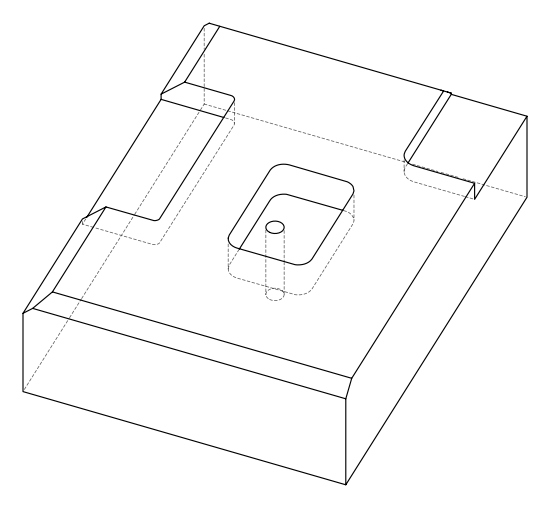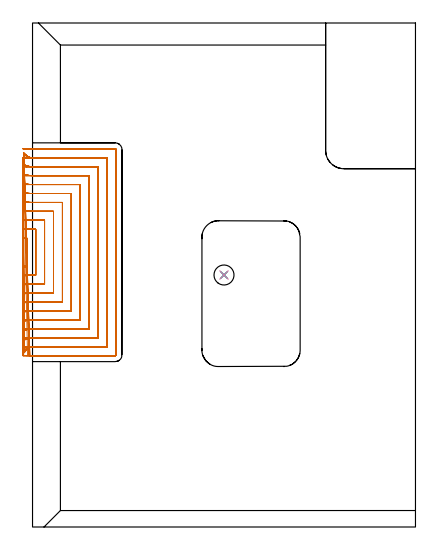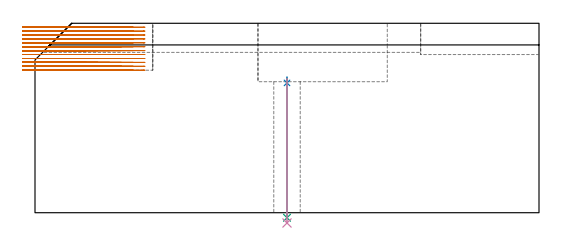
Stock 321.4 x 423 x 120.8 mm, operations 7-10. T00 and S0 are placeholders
(PLAN: 10 operations, 6 tool changes, 153.5 min)
(1 AREA_MILL | FG_CHAMFER_SURFACE | UGT0205_001 | 9.96 min | 40241 mm3)
(2 AREA_MILL_1 | FG_CHAMFER_SURFACE_1 | UGT0205_001 | 6.98 min | 29738 mm3)
(3 AREA_MILL_2 | FG_CHAMFER_SURFACE_2 | UGT0205_001 | 13.29 min | 40516 mm3)
(4 AREA_MILL_3 | FG_CHAMFER_SURFACE_3 | UGT0205_001 | 12.51 min | 28816 mm3)
(5 MILL_CORNER_NOTCH_RECTANGULAR | CORNER_NOTCH_RECTANGULAR | UGT0201_006 | Follow Part, ap 7, ae 75% | 3.68 min | 182102 mm3)
(6 MILL_RECTANGULAR_POCKET | POCKET_RECTANGULAR_STRAIGHT | UGT0201_094 | Follow Part, ap 5, ae 75% | 11.42 min | 369970 mm3)
(7 MILL_SLOT | SLOT_PARTIAL_RECTANGULAR | NXT0201_013 | Follow Part, ap 2.5, ae 75% | 94.89 min | 407415 mm3)
(8 SPOT_DRILL | STEP1HOLE | NXT0321_9005460120000 | 0.04 min | 17 mm3)
(9 DRILL_THROUGH_HOLE_INTO_CENTER | STEP1HOLE | NXT0301_065 | 0.36 min | 5741 mm3)
(10 DRILL_TO_ENLARGE_THROUGH_HOLE | STEP1HOLE | UGT0301_291 | 0.38 min | 12704 mm3)
(TOOL UGT0205_001 | Chamfer Mill 20 x 3 x 45 deg. | D20 FL50 Z2)
(TOOL UGT0201_006 | End Mill 28 mm | D28 FL25 Z2)
(TOOL UGT0201_094 | End mill 20 mm | D20 FL38 Z4)
(TOOL NXT0201_013 | ENDMILL 10mm | D10 FL30 Z4)
(TOOL NXT0321_9005460120000 | NC Spot Drill, 142deg, 12mm, Carbide, Uncoated | D12 PA142 FL30 Z2)
(TOOL NXT0301_065 | Carbide Drill 9.4mm [860.1-0940-075A1-MM 2214] | D9.4 PA140 FL98 Z2)
(TOOL UGT0301_291 | Twist Drill 16.8 mm | D16.8 PA118 FL125 Z2)
(OP 7 MILL_SLOT)
G17 G21 G94 G90
T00 M6
G54
G17 G0 G90 X-7.991 Y218.347 S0 M3
G43 Z130.8 H0
Z118.308
G94 G1 X-5. Y218.578 F250.
X-4.9 Y218.585 F500.
Y242.559
X-5. Y242.566
X-7.993 Y242.765 F250.
X-7.989 Y210.797
X-5. Y211.053
G2 X0.77 Y211.3 R67.5 F500.
G1 X2.6
Y249.9
X-0.016
G2 X-5. Y250.084 R67.5
G1 X-7.992 Y250.306 F250.
X-7.986 Y203.233
X-5. Y203.522
G2 X0.77 Y203.8 R60. F500.
G1 X10.1
Y257.4
X-0.016
G2 X-5. Y257.607 R60.
G1 X-7.99 Y257.857 F250.
X-7.982 Y195.652
X-5. Y195.982
G2 X0.77 Y196.3 R52.5 F500.
G1 X17.6
Y264.9
X-0.016
G2 X-5. Y265.137 R52.5
G1 X-7.986 Y265.422 F250.
X-7.975 Y188.044
X-5. Y188.429
G2 X0.77 Y188.8 R45. F500.
G1 X25.1
Y272.4
X-0.016
G2 X-5. Y272.677 R45.
G1 X-7.982 Y273.009 F250.
X-7.964 Y180.392
X-5. Y180.853
G2 X0.77 Y181.3 R37.5 F500.
G1 X32.6
Y279.9
X-0.016
G2 X-5. Y280.233 R37.5
G1 X-7.973 Y280.632 F250.
X-7.944 Y172.663
X-5. Y173.24
G2 X0.77 Y173.8 R30. F500.
G1 X40.1
Y287.4
X-0.016
G2 X-5. Y287.817 R30.
G1 X-7.958 Y288.315 F250.
X-7.9 Y164.778
X-5. Y165.548
G2 X0.77 Y166.3 R22.5 F500.
G1 X47.6
Y294.9
X-0.016
G2 X-5. Y295.459 R22.5
G1 X-7.925 Y296.124 F250.
X-7.769 Y156.492
X-5. Y157.646
G2 X0.77 Y158.8 R15. F500.
G1 X55.1
Y302.4
X-0.016
G2 X-5. Y303.252 R15.
G1 X-7.83 Y304.249 F250.
X-6.915 Y146.291
X-4.996 Y148.597
G2 X0.77 Y151.3 R7.5 F500.
G1 X62.6
Y309.9
X-0.016
G2 X-5. Y311.796 R7.5
G1 X-7.242 Y313.79 F250.
X-2.23 Y143.8 F500.
X0.77 F250.
X69.4 F500.
G3 X70.1 Y144.5 R0.7
G1 Y316.7
G3 X69.4 Y317.4 R0.7
G1 X-0.016
X-3.016 F250.
G0 Z130.8
X-7.993 Y218.43
Z115.817
G1 X-5. Y218.631
X-4.9 Y218.638 F500.
Y242.559
X-5. Y242.566
X-7.993 Y242.765 F250.
X-7.992 Y210.889
X-5. Y211.112
G2 X0.032 Y211.3 R67.5 F500.
G1 X2.6
Y249.9
X-0.015
G2 X-5. Y250.084 R67.5
G1 X-7.992 Y250.306 F250.
X-7.989 Y203.337
X-5. Y203.589
G2 X0.032 Y203.8 R60. F500.
G1 X10.1
Y257.4
X-0.015
G2 X-5. Y257.607 R60.
G1 X-7.99 Y257.857 F250.
X-7.986 Y195.771
X-5. Y196.058
G2 X0.032 Y196.3 R52.5 F500.
G1 X17.6
Y264.9
X-0.015
G2 X-5. Y265.137 R52.5
G1 X-7.986 Y265.422 F250.
X-7.981 Y188.182
X-5. Y188.518
G2 X0.032 Y188.8 R45. F500.
G1 X25.1
Y272.4
X-0.015
G2 X-5. Y272.677 R45.
G1 X-7.982 Y273.009 F250.
X-7.973 Y180.558
X-5. Y180.961
G2 X0.032 Y181.3 R37.5 F500.
G1 X32.6
Y279.9
X-0.015
G2 X-5. Y280.233 R37.5
G1 X-7.973 Y280.632 F250.
X-7.957 Y172.872
X-5. Y173.375
G2 X0.032 Y173.8 R30. F500.
G1 X40.1
Y287.4
X-0.015
G2 X-5. Y287.817 R30.
G1 X-7.958 Y288.315 F250.
X-7.924 Y165.059
X-5. Y165.73
G2 X0.032 Y166.3 R22.5 F500.
G1 X47.6
Y294.9
X-0.015
G2 X-5. Y295.459 R22.5
G1 X-7.925 Y296.124 F250.
X-7.826 Y156.924
X-5. Y157.931
G2 X0.032 Y158.8 R15. F500.
G1 X55.1
Y302.4
X-0.015
G2 X-5. Y303.252 R15.
G1 X-7.83 Y304.249 F250.
X-7.224 Y147.348
X-5. Y149.361
G2 X0.032 Y151.3 R7.5 F500.
G1 X62.6
Y309.9
X-0.015
G2 X-5. Y311.796 R7.5
G1 X-7.242 Y313.79 F250.
X-2.968 Y143.8 F500.
X0.032 F250.
X69.4 F500.
G3 X70.1 Y144.5 R0.7
G1 Y316.7
G3 X69.4 Y317.4 R0.7
G1 X-0.015
X-3.015 F250.
G0 Z130.8
X-7.993 Y218.43
Z113.325
G1 X-5. Y218.631
X-4.9 Y218.638 F500.
Y242.559
X-5. Y242.566
X-7.993 Y242.765 F250.
X-7.992 Y210.889
X-5. Y211.112
G2 X0.032 Y211.3 R67.5 F500.
G1 X2.6
Y249.9
X-0.015
G2 X-5. Y250.084 R67.5
G1 X-7.992 Y250.306 F250.
X-7.989 Y203.337
X-5. Y203.589
G2 X0.032 Y203.8 R60. F500.
G1 X10.1
Y257.4
X-0.015
G2 X-5. Y257.607 R60.
G1 X-7.99 Y257.857 F250.
X-7.986 Y195.771
X-5. Y196.058
G2 X0.032 Y196.3 R52.5 F500.
G1 X17.6
Y264.9
X-0.015
G2 X-5. Y265.137 R52.5
G1 X-7.986 Y265.422 F250.
X-7.981 Y188.182
X-5. Y188.518
G2 X0.032 Y188.8 R45. F500.
G1 X25.1
Y272.4
X-0.015
G2 X-5. Y272.677 R45.
G1 X-7.982 Y273.009 F250.
X-7.973 Y180.558
X-5. Y180.961
G2 X0.032 Y181.3 R37.5 F500.
G1 X32.6
Y279.9
X-0.015
G2 X-5. Y280.233 R37.5
G1 X-7.973 Y280.632 F250.
X-7.957 Y172.872
X-5. Y173.375
G2 X0.032 Y173.8 R30. F500.
G1 X40.1
Y287.4
X-0.015
G2 X-5. Y287.817 R30.
G1 X-7.958 Y288.315 F250.
X-7.924 Y165.059
X-5. Y165.73
G2 X0.032 Y166.3 R22.5 F500.
G1 X47.6
Y294.9
X-0.015
G2 X-5. Y295.459 R22.5
G1 X-7.925 Y296.124 F250.
X-7.826 Y156.924
X-5. Y157.931
G2 X0.032 Y158.8 R15. F500.
G1 X55.1
Y302.4
X-0.015
G2 X-5. Y303.252 R15.
G1 X-7.83 Y304.249 F250.
X-7.225 Y147.348
X-5. Y149.361
G2 X0.032 Y151.3 R7.5 F500.
G1 X62.6
Y309.9
X-0.015
G2 X-5. Y311.796 R7.5
G1 X-7.242 Y313.79 F250.
X-2.968 Y143.8 F500.
X0.032 F250.
X69.4 F500.
G3 X70.1 Y144.5 R0.7
G1 Y316.7
G3 X69.4 Y317.4 R0.7
G1 X-0.015
X-3.015 F250.
G0 Z130.8
X-7.992 Y218.364
Z110.833
G1 X-5. Y218.589
X-4.9 Y218.596 F500.
Y242.559
X-5. Y242.566
X-7.993 Y242.765 F250.
X-7.99 Y210.816
X-5. Y211.065
G2 X0.623 Y211.3 R67.5 F500.
G1 X2.6
Y249.9
X-0.015
G2 X-5. Y250.084 R67.5
G1 X-7.992 Y250.306 F250.
X-7.987 Y203.255
X-5. Y203.536
G2 X0.623 Y203.8 R60. F500.
G1 X10.1
Y257.4
X-0.015
G2 X-5. Y257.607 R60.
G1 X-7.99 Y257.857 F250.
X-7.983 Y195.677
X-5. Y195.998
G2 X0.623 Y196.3 R52.5 F500.
G1 X17.6
Y264.9
X-0.015
G2 X-5. Y265.137 R52.5
G1 X-7.986 Y265.422 F250.
X-7.976 Y188.073
X-5. Y188.447
G2 X0.623 Y188.8 R45. F500.
G1 X25.1
Y272.4
X-0.015
G2 X-5. Y272.677 R45.
G1 X-7.982 Y273.009 F250.
X-7.966 Y180.426
X-5. Y180.876
G2 X0.623 Y181.3 R37.5 F500.
G1 X32.6
Y279.9
X-0.015
G2 X-5. Y280.233 R37.5
G1 X-7.973 Y280.632 F250.
X-7.947 Y172.706
X-5. Y173.268
G2 X0.623 Y173.8 R30. F500.
G1 X40.1
Y287.4
X-0.015
G2 X-5. Y287.817 R30.
G1 X-7.958 Y288.315 F250.
X-7.905 Y164.836
X-5. Y165.586
G2 X0.623 Y166.3 R22.5 F500.
G1 X47.6
Y294.9
X-0.015
G2 X-5. Y295.459 R22.5
G1 X-7.925 Y296.124 F250.
X-7.781 Y156.582
X-5. Y157.706
G2 X0.623 Y158.8 R15. F500.
G1 X55.1
Y302.4
X-0.015
G2 X-5. Y303.252 R15.
G1 X-7.83 Y304.249 F250.
X-6.985 Y146.515
X-5. Y148.764
G2 X0.623 Y151.3 R7.5 F500.
G1 X62.6
Y309.9
X-0.015
G2 X-5. Y311.796 R7.5
G1 X-7.242 Y313.79 F250.
X-2.377 Y143.8 F500.
X0.623 F250.
X69.4 F500.
G3 X70.1 Y144.5 R0.7
G1 Y316.7
G3 X69.4 Y317.4 R0.7
G1 X-0.015
X-3.015 F250.
G0 Z130.8
X-7.991 Y218.348
Z108.342
G1 X-5. Y218.578
X-4.9 Y218.586 F500.
Y242.559
X-5. Y242.566
X-7.993 Y242.765 F250.
X-7.989 Y210.798
X-5. Y211.054
G2 X0.76 Y211.3 R67.5 F500.
G1 X2.6
Y249.9
X-0.015
G2 X-5. Y250.084 R67.5
G1 X-7.992 Y250.306 F250.
X-7.986 Y203.235
X-5. Y203.523
G2 X0.76 Y203.8 R60. F500.
G1 X10.1
Y257.4
X-0.015
G2 X-5. Y257.607 R60.
G1 X-7.99 Y257.857 F250.
X-7.982 Y195.654
X-5. Y195.983
G2 X0.76 Y196.3 R52.5 F500.
G1 X17.6
Y264.9
X-0.015
G2 X-5. Y265.137 R52.5
G1 X-7.986 Y265.422 F250.
X-7.975 Y188.046
X-5. Y188.43
G2 X0.76 Y188.8 R45. F500.
G1 X25.1
Y272.4
X-0.015
G2 X-5. Y272.677 R45.
G1 X-7.982 Y273.009 F250.
X-7.964 Y180.394
X-5. Y180.855
G2 X0.76 Y181.3 R37.5 F500.
G1 X32.6
Y279.9
X-0.015
G2 X-5. Y280.233 R37.5
G1 X-7.973 Y280.632 F250.
X-7.944 Y172.666
X-5. Y173.242
G2 X0.76 Y173.8 R30. F500.
G1 X40.1
Y287.4
X-0.015
G2 X-5. Y287.817 R30.
G1 X-7.958 Y288.315 F250.
X-7.9 Y164.782
X-5. Y165.55
G2 X0.76 Y166.3 R22.5 F500.
G1 X47.6
Y294.9
X-0.015
G2 X-5. Y295.459 R22.5
G1 X-7.925 Y296.124 F250.
X-7.77 Y156.498
X-5. Y157.65
G2 X0.76 Y158.8 R15. F500.
G1 X55.1
Y302.4
X-0.015
G2 X-5. Y303.252 R15.
G1 X-7.83 Y304.249 F250.
X-6.919 Y146.305
X-4.996 Y148.607
G2 X0.76 Y151.3 R7.5 F500.
G1 X62.6
Y309.9
X-0.015
G2 X-5. Y311.796 R7.5
G1 X-7.242 Y313.79 F250.
X-2.24 Y143.8 F500.
X0.76 F250.
X69.4 F500.
G3 X70.1 Y144.5 R0.7
G1 Y316.7
G3 X69.4 Y317.4 R0.7
G1 X-0.015
X-3.015 F250.
G0 Z130.8
X-7.996 Y218.552
Z105.85
G1 X-5. Y218.704
X-4.9 Y218.709 F500.
Y242.491
X-5. Y242.496
X-7.996 Y242.648 F250.
X-7.995 Y211.024
X-5. Y211.193
G2 X-1.204 Y211.3 R67.5 F500.
G1 X2.6
Y249.9
X-1.202
G2 X-5. Y250.007 R67.5
G1 X-7.995 Y250.176 F250.
X-7.994 Y203.49
X-5. Y203.68
G2 X-1.204 Y203.8 R60. F500.
G1 X10.1
Y257.4
X-1.202
G2 X-5. Y257.52 R60.
G1 X-7.994 Y257.71 F250.
X-7.992 Y195.946
X-5. Y196.163
G2 X-1.204 Y196.3 R52.5 F500.
G1 X17.6
Y264.9
X-1.202
G2 X-5. Y265.038 R52.5
G1 X-7.992 Y265.255 F250.
X-7.989 Y188.387
X-5. Y188.64
G2 X-1.204 Y188.8 R45. F500.
G1 X25.1
Y272.4
X-1.202
G2 X-5. Y272.561 R45.
G1 X-7.989 Y272.814 F250.
X-7.985 Y180.804
X-5. Y181.107
G2 X-1.204 Y181.3 R37.5 F500.
G1 X32.6
Y279.9
X-1.202
G2 X-5. Y280.093 R37.5
G1 X-7.985 Y280.397 F250.
X-7.976 Y173.179
X-5. Y173.559
G2 X-1.204 Y173.8 R30. F500.
G1 X40.1
Y287.4
X-1.202
G2 X-5. Y287.641 R30.
G1 X-7.976 Y288.021 F250.
X-7.957 Y165.471
X-5. Y165.978
G2 X-1.204 Y166.3 R22.5 F500.
G1 X47.6
Y294.9
X-1.202
G2 X-5. Y295.223 R22.5
G1 X-7.957 Y295.729 F250.
X-7.902 Y157.553
X-5. Y158.312
G2 X-1.204 Y158.8 R15. F500.
G1 X55.1
Y302.4
X-1.202
G2 X-5. Y302.889 R15.
G1 X-7.902 Y303.648 F250.
X-7.587 Y148.75
X-5. Y150.269
G2 X-1.204 Y151.3 R7.5 F500.
G1 X62.6
Y309.9
X-1.202
G2 X-5. Y310.933 R7.5
G1 X-7.587 Y312.452 F250.
X-4.204 Y143.8 F500.
X-1.204 F250.
X69.4 F500.
G3 X70.1 Y144.5 R0.7
G1 Y316.7
G3 X69.4 Y317.4 R0.7
G1 X-1.202
X-4.202 F250.
G0 Z130.8
X-8. Y218.775
Z103.358
G1 X-5. Y218.798
X-4.9 F500.
Y242.402
X-5.
X-8. Y242.425 F250.
Y211.272
X-5. Y211.298
G2 X-4.425 Y211.3 R67.5 F500.
G1 X2.6
Y249.9
X-4.424
G2 X-5. Y249.902 R67.5
G1 X-8. Y249.928 F250.
Y203.768
X-5. Y203.797
G2 X-4.425 Y203.8 R60. F500.
G1 X10.1
Y257.4
X-4.424
G2 X-5. Y257.403 R60.
G1 X-8. Y257.432 F250.
Y196.264
X-5. Y196.297
G2 X-4.425 Y196.3 R52.5 F500.
G1 X17.6
Y264.9
X-4.424
G2 X-5. Y264.903 R52.5
G1 X-8. Y264.936 F250.
Y188.758
X-5. Y188.796
G2 X-4.425 Y188.8 R45. F500.
G1 X25.1
Y272.4
X-4.424
G2 X-5. Y272.404 R45.
G1 X-8. Y272.442 F250.
Y181.25
X-5. Y181.296
G2 X-4.425 Y181.3 R37.5 F500.
G1 X32.6
Y279.9
X-4.424
G2 X-5. Y279.904 R37.5
G1 X-8. Y279.95 F250.
X-7.999 Y173.737
X-5. Y173.794
G2 X-4.425 Y173.8 R30. F500.
G1 X40.1
Y287.4
X-4.424
G2 X-5. Y287.406 R30.
G1 X-7.999 Y287.463 F250.
Y166.216
X-5. Y166.293
G2 X-4.425 Y166.3 R22.5 F500.
G1 X47.6
Y294.9
X-4.424
G2 X-5. Y294.907 R22.5
G1 X-7.999 Y294.984 F250.
X-7.998 Y158.674
X-5. Y158.789
G2 X-4.425 Y158.8 R15. F500.
G1 X55.1
Y302.4
X-4.424
G2 X-5. Y302.411 R15.
G1 X-7.998 Y302.526 F250.
X-7.991 Y151.048
X-5. Y151.278
G2 X-4.425 Y151.3 R7.5 F500.
G1 X62.6
Y309.9
X-4.424
G2 X-5. Y309.922 R7.5
G1 X-7.991 Y310.152 F250.
X-7.425 Y143.8
X-4.425
X69.4 F500.
G3 X70.1 Y144.5 R0.7
G1 Y316.7
G3 X69.4 Y317.4 R0.7
G1 X-4.424
X-7.424 F250.
G0 X-8. Y218.8 Z100.867
G1 X-5.
X-4.9 F500.
Y242.4
X-5.
X-8. F250.
Y211.3
X-5.
X2.6 F500.
Y249.9
X-5.
X-8. F250.
Y203.8
X-5.
X10.1 F500.
Y257.4
X-5.
X-8. F250.
Y196.3
X-5.
X17.6 F500.
Y264.9
X-5.
X-8. F250.
Y188.8
X-5.
X25.1 F500.
Y272.4
X-5.
X-8. F250.
Y181.3
X-5.
X32.6 F500.
Y279.9
X-5.
X-8. F250.
Y173.8
X-5.
X40.1 F500.
Y287.4
X-5.
X-8. F250.
Y166.3
X-5.
X47.6 F500.
Y294.9
X-5.
X-8. F250.
Y158.8
X-5.
X55.1 F500.
Y302.4
X-5.
X-8. F250.
Y151.3
X-5.
X62.6 F500.
Y309.9
X-5.
X-8. F250.
Y143.8
X-5.
X69.4 F500.
G3 X70.1 Y144.5 R0.7
G1 Y316.7
G3 X69.4 Y317.4 R0.7
G1 X-5.
X-8. F250.
G0 Y218.8 Z98.375
G1 X-5.
X-4.9 F500.
Y242.4
X-5.
X-8. F250.
Y211.3
X-5.
X2.6 F500.
Y249.9
X-5.
X-8. F250.
Y203.8
X-5.
X10.1 F500.
Y257.4
X-5.
X-8. F250.
Y196.3
X-5.
X17.6 F500.
Y264.9
X-5.
X-8. F250.
Y188.8
X-5.
X25.1 F500.
Y272.4
X-5.
X-8. F250.
Y181.3
X-5.
X32.6 F500.
Y279.9
X-5.
X-8. F250.
Y173.8
X-5.
X40.1 F500.
Y287.4
X-5.
X-8. F250.
Y166.3
X-5.
X47.6 F500.
Y294.9
X-5.
X-8. F250.
Y158.8
X-5.
X55.1 F500.
Y302.4
X-5.
X-8. F250.
Y151.3
X-5.
X62.6 F500.
Y309.9
X-5.
X-8. F250.
Y143.8
X-5.
X69.4 F500.
G3 X70.1 Y144.5 R0.7
G1 Y316.7
G3 X69.4 Y317.4 R0.7
G1 X-5.
X-8. F250.
G0 Y218.8 Z95.883
G1 X-5.
X-4.9 F500.
Y242.4
X-5.
X-8. F250.
Y211.3
X-5.
X2.6 F500.
Y249.9
X-5.
X-8. F250.
Y203.8
X-5.
X10.1 F500.
Y257.4
X-5.
X-8. F250.
Y196.3
X-5.
X17.6 F500.
Y264.9
X-5.
X-8. F250.
Y188.8
X-5.
X25.1 F500.
Y272.4
X-5.
X-8. F250.
Y181.3
X-5.
X32.6 F500.
Y279.9
X-5.
X-8. F250.
Y173.8
X-5.
X40.1 F500.
Y287.4
X-5.
X-8. F250.
Y166.3
X-5.
X47.6 F500.
Y294.9
X-5.
X-8. F250.
Y158.8
X-5.
X55.1 F500.
Y302.4
X-5.
X-8. F250.
Y151.3
X-5.
X62.6 F500.
Y309.9
X-5.
X-8. F250.
Y143.8
X-5.
X69.4 F500.
G3 X70.1 Y144.5 R0.7
G1 Y316.7
G3 X69.4 Y317.4 R0.7
G1 X-5.
X-8. F250.
G0 Y218.8 Z93.392
G1 X-5.
X-4.9 F500.
Y242.4
X-5.
X-8. F250.
Y211.3
X-5.
X2.6 F500.
Y249.9
X-5.
X-8. F250.
Y203.8
X-5.
X10.1 F500.
Y257.4
X-5.
X-8. F250.
Y196.3
X-5.
X17.6 F500.
Y264.9
X-5.
X-8. F250.
Y188.8
X-5.
X25.1 F500.
Y272.4
X-5.
X-8. F250.
Y181.3
X-5.
X32.6 F500.
Y279.9
X-5.
X-8. F250.
Y173.8
X-5.
X40.1 F500.
Y287.4
X-5.
X-8. F250.
Y166.3
X-5.
X47.6 F500.
Y294.9
X-5.
X-8. F250.
Y158.8
X-5.
X55.1 F500.
Y302.4
X-5.
X-8. F250.
Y151.3
X-5.
X62.6 F500.
Y309.9
X-5.
X-8. F250.
Y143.8
X-5.
X69.4 F500.
G3 X70.1 Y144.5 R0.7
G1 Y316.7
G3 X69.4 Y317.4 R0.7
G1 X-5.
X-8. F250.
G0 Y218.8 Z90.9
G1 X-5.
X-4.9 F500.
Y242.4
X-5.
X-8. F250.
Y211.3
X-5.
X2.6 F500.
Y249.9
X-5.
X-8. F250.
Y203.8
X-5.
X10.1 F500.
Y257.4
X-5.
X-8. F250.
Y196.3
X-5.
X17.6 F500.
Y264.9
X-5.
X-8. F250.
Y188.8
X-5.
X25.1 F500.
Y272.4
X-5.
X-8. F250.
Y181.3
X-5.
X32.6 F500.
Y279.9
X-5.
X-8. F250.
Y173.8
X-5.
X40.1 F500.
Y287.4
X-5.
X-8. F250.
Y166.3
X-5.
X47.6 F500.
Y294.9
X-5.
X-8. F250.
Y158.8
X-5.
X55.1 F500.
Y302.4
X-5.
X-8. F250.
Y151.3
X-5.
X62.6 F500.
Y309.9
X-5.
X-8. F250.
Y143.8
X-5.
X69.4 F500.
G3 X70.1 Y144.5 R0.7
G1 Y316.7
G3 X69.4 Y317.4 R0.7
G1 X-5.
X-8. F250.
G0 Z130.8
M5
M2
(OP 8 SPOT_DRILL)
G17 G21 G94 G90
T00 M6
G54
G17 G0 G90 X160.7 Y211.5 S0 M3
G43 Z130.8 H0
G94 G81 G98 Z82.777 F250. R86.5
G80
M5
M2
(OP 9 DRILL_THROUGH_HOLE_INTO_CENTER)
G17 G21 G94 G90
T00 M6
G54
G17 G0 G90 X160.7 Y211.5 S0 M3
G43 Z130.8 H1
G94 G73 G98 Z-3.211 F250. Q8.671 R85.5
G80
M5
M2
(OP 10 DRILL_TO_ENLARGE_THROUGH_HOLE)
G17 G21 G94 G90
T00 M6
G54
G17 G0 G90 X160.7 Y211.5 S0 M3
G43 Z130.8 H0
G94 G73 G98 Z-6.547 F250. Q15.008 R85.5
G80
M5
M2
